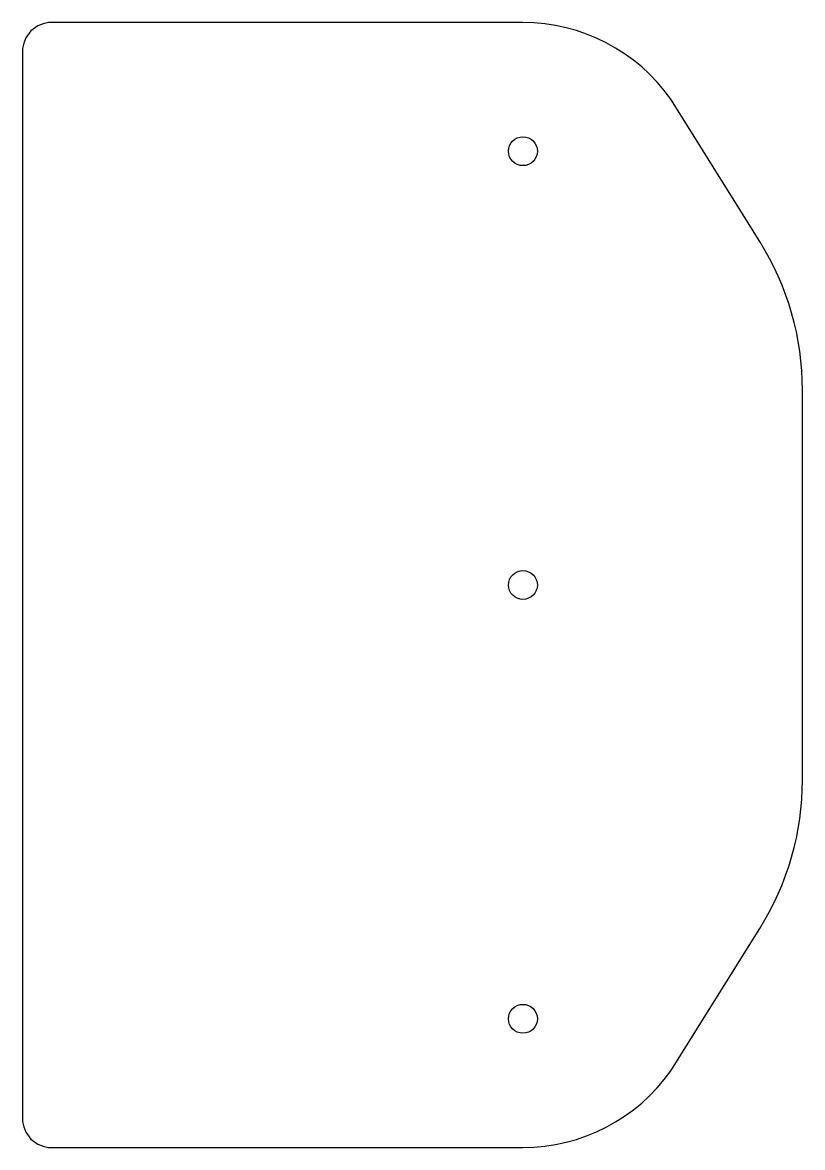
# Model space of a CAD drawing. Header units: millimetres. Extents: x 219 to 488, y -194 to 195.
import ezdxf

# ---------------------------------------------------------------- set-up
doc = ezdxf.new("R2010")
doc.units = ezdxf.units.MM
doc.layers.add('HOLES', color=1, linetype='Continuous')
doc.layers.add('PROFILES', color=5, linetype='Continuous')

msp = doc.modelspace()

# ---------------------------------------------------------------- linework, layer by layer
at = {"layer": 'HOLES'}
for centre in [(391.55, 150), (391.55, 0), (391.55, -150)]:
    msp.add_circle(centre, 5, dxfattribs=at)
at = {"layer": 'PROFILES'}
msp.add_lwpolyline([(391.55, 194.5), (228.66, 194.5, 0.414214), (218.66, 184.5), (218.66, -184.5, 0.414214), (228.66, -194.5), (391.55, -194.5, 0.244279), (442.63, -167.97), (473.39, -118.73, 0.140559), (488.14, -67.33), (488.14, 67.33, 0.140559), (473.39, 118.73), (442.63, 167.97, 0.244279)], format="xyb", close=True, dxfattribs=at)

doc.saveas('drawing.dxf')
